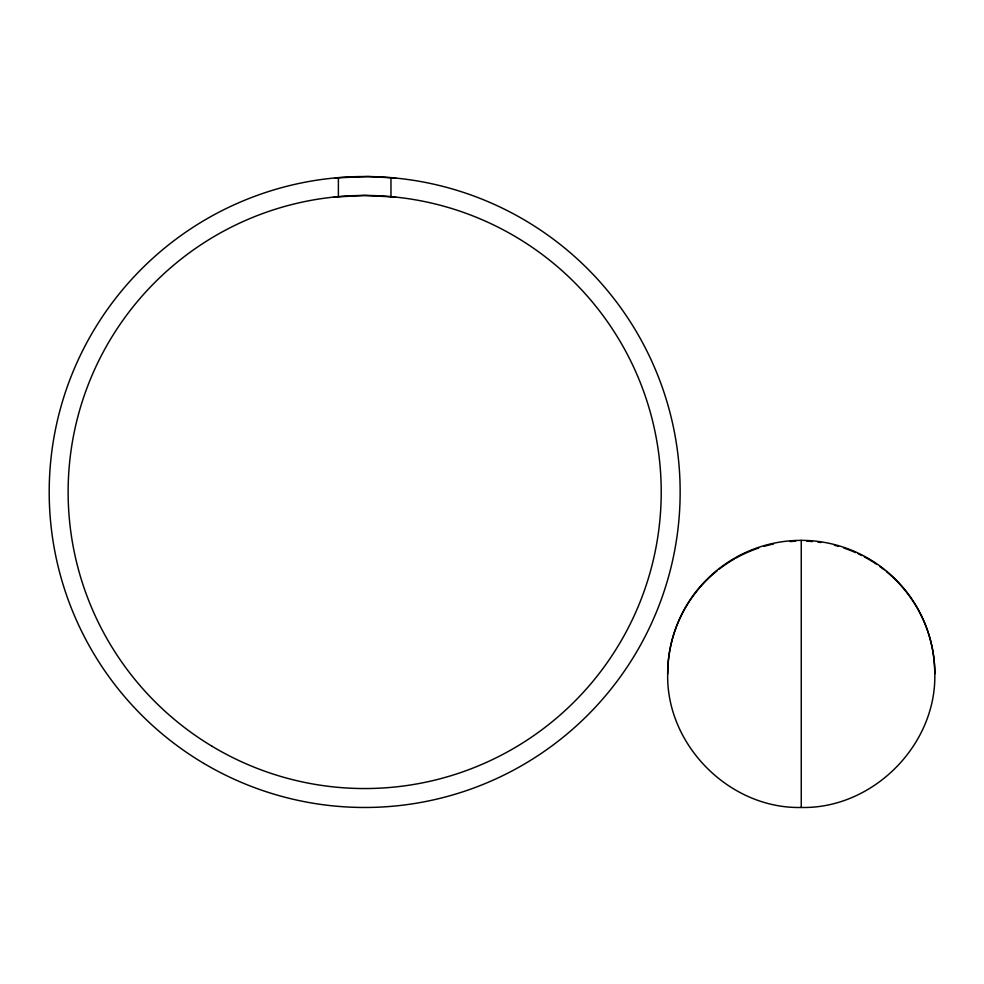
<?xml version="1.0" encoding="UTF-8"?>
<svg xmlns="http://www.w3.org/2000/svg" width="984" height="984" viewBox="0 0 984 984"><rect width="100%" height="100%" fill="white"/><g stroke="black" fill="none" stroke-linecap="round" stroke-linejoin="round"><path stroke-width="1.48" d="M886.375 571.581A133.553 132.815 0 0 1 934.8 673.917C936.424 745.294 872.624 809.094 801.247 807.47C729.87 809.094 666.07 745.294 667.693 673.917A133.553 132.815 0 0 1 717.201 570.695M333.588 197.083L364.584 195.447L395.58 197.071M335.101 177.907L368.102 176.542L395.58 178.042M667.693 673.917A133.553 133.553 0 0 1 801.247 540.364L801.247 807.47M390.968 177.624L390.968 196.628M338.385 177.624L338.385 196.615M801.247 540.364A133.553 133.553 0 0 1 934.8 673.917M719.39 568.973A133.553 132.815 0 0 1 734.47 558.887M735.688 558.199A133.553 132.815 0 0 1 758.652 548.039M763.99 546.378A133.553 132.815 0 0 1 773.486 544.004M790.066 541.569A133.553 132.815 0 0 1 795.65 541.212M806.843 541.212A133.553 132.815 0 0 1 812.427 541.569M817.987 542.147A133.553 132.815 0 0 1 820.754 542.528M834.457 545.271A133.553 132.815 0 0 1 838.503 546.378M843.841 548.039A133.553 132.815 0 0 1 855.563 552.577M858.109 553.734A133.553 132.815 0 0 1 861.873 555.579M864.358 556.87A133.553 132.815 0 0 1 876.314 564.066M879.745 566.464A133.553 132.815 0 0 1 884.198 569.822M203.971 763.486A315.483 315.483 0 0 0 680.129 495.432A315.483 315.483 0 0 0 209.912 217.095A315.483 315.483 0 0 0 203.971 763.486M212.015 746.241A296.553 296.553 0 0 0 661.174 497.092A296.553 296.553 0 0 0 220.822 232.679A296.553 296.553 0 0 0 212.015 746.241"/></g></svg>
